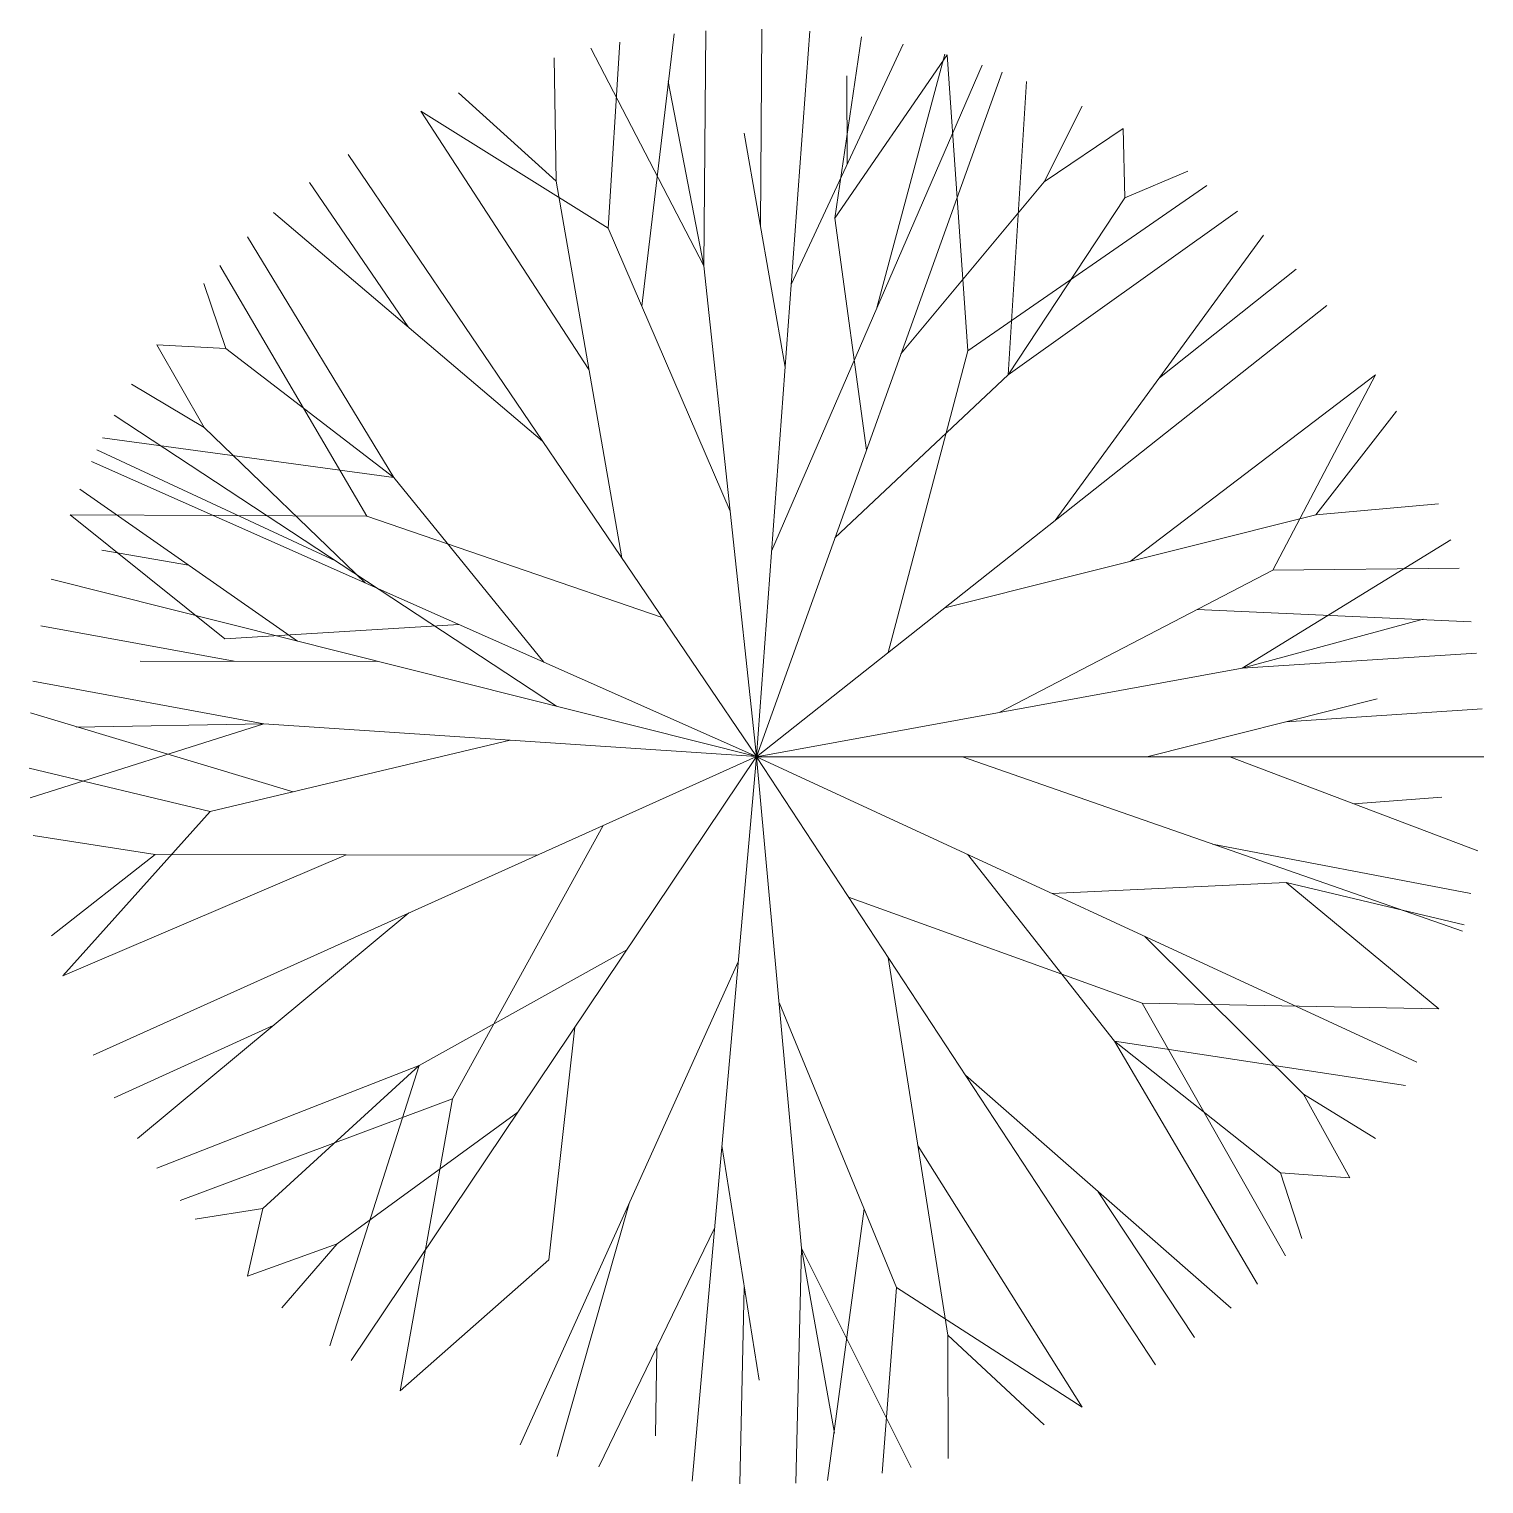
# Model space of a CAD drawing. Header units: millimetres. Extents: x -37049 to 129367, y 25385 to 90033.
# Drawn here: x 15873 to 16921, y 53922 to 54970 of the extents above; entities that cross this region are included whole.
import ezdxf

# ---------------------------------------------------------------- set-up
doc = ezdxf.new("R2010")
doc.units = ezdxf.units.MM
doc.header["$MEASUREMENT"] = 0
doc.layers.add('NCAY', color=3, linetype='Continuous', lineweight=13)

# ---------------------------------------------------------------- blocks, each defined once
blk = doc.blocks.new('A$C00113133')
at = {"layer": 'NCAY', "color": 60}
for p, q in [((417, 904.6), (425.4, 1038.5)), ((441.3, 848.3), (464.6, 1044.5)), ((485.9, 877.4), (487.4, 1046.6)), ((523.9, 523.9), (562.2, 1046.4)), ((526.7, 906.3), (527.7, 1047.8)), ((580.4, 911.8), (599.4, 1042.2)), ((379.6, 938.4), (378.1, 1027.2)), ((485.9, 877.4), (404.5, 1034.1)), ((548.8, 863.9), (629.4, 1037.1)), ((580.4, 911.8), (661.2, 1029.4)), ((610.5, 847), (659.6, 1029.9)), ((676, 816.2), (661.2, 1029.4)), ((523.8, 523.8), (700.8, 1016.9)), ((534.7, 671.9), (686.4, 1022)), ((485.9, 877.4), (460.2, 1010.2)), ((589.1, 950.5), (589, 1014.1)), ((705, 798.9), (718.3, 1010.2)), ((379.6, 938.4), (309.2, 1001.9)), ((403.2, 802.7), (282.2, 988.8)), ((417, 904.6), (282.2, 988.8)), ((731.1, 937.8), (758.3, 992.3)), ((731.1, 937.8), (788, 976.2)), ((789.1, 926.3), (788, 976.2)), ((544.4, 804.3), (515, 972.9)), ((523.9, 523.9), (229.7, 957.5)), ((789.1, 926.3), (834.6, 945.6)), ((272.9, 833.4), (202, 937.3)), ((426.8, 667), (379.6, 938.4)), ((627.9, 814), (731.1, 937.8)), ((676, 816.2), (848.3, 935.2)), ((705, 798.9), (789.1, 926.3)), ((369.8, 751), (176, 915.7)), ((603.1, 744.6), (580.4, 911.8)), ((705, 798.9), (870.3, 916.7)), ((504.9, 700.7), (417, 904.6)), ((262.7, 724.8), (157.3, 898.2)), ((739, 694), (889.1, 899.4)), ((243.3, 697.1), (137.3, 877.6)), ((523.9, 523.9), (485.9, 877.4)), ((814.1, 796.7), (912.6, 875)), ((141.8, 817.9), (125.9, 864.7)), ((523.8, 523.8), (934.7, 848.8)), ((126.1, 760.9), (92, 820.5)), ((141.8, 817.9), (92, 820.5)), ((262.7, 724.8), (141.8, 817.9)), ((618.7, 598.9), (676, 816.2)), ((580.4, 681.4), (705, 798.9)), ((793, 664.5), (969.7, 798.8)), ((895.7, 658.2), (969.7, 798.8)), ((126.1, 760.9), (73.8, 792.1)), ((379.9, 560.1), (61.3, 769.9)), ((926.7, 698), (984.8, 772.8)), ((242.1, 649), (126.1, 760.9)), ((220.6, 665), (48.8, 744.9)), ((262.7, 724.8), (52.9, 753.5)), ((523.9, 523.9), (45, 736.5)), ((370.8, 591.9), (262.7, 724.8)), ((193.2, 607.1), (36.6, 716.4)), ((926.7, 698), (1015, 706)), ((243.3, 697.1), (29.7, 697.9)), ((141, 608.7), (29.7, 697.9)), ((455.9, 624.1), (243.3, 697.1)), ((659.4, 631.1), (926.7, 698)), ((114.9, 661.7), (52.3, 672.6)), ((873.6, 587.5), (1023.9, 680.1)), ((523.9, 523.9), (15.8, 651.7)), ((698.7, 555.6), (895.7, 658.2)), ((895.7, 658.2), (1029.8, 659.6)), ((841.2, 629.9), (1038.6, 620.9)), ((309.4, 619.1), (141, 608.7)), ((873.6, 587.5), (1004.1, 622.9)), ((147.7, 592.6), (8.5, 618)), ((873.6, 587.5), (1042.4, 598.3)), ((251.2, 592.5), (80.1, 592.6)), ((523.8, 523.8), (873.6, 587.5)), ((169.1, 547.5), (2.7, 578.1)), ((805, 523.8), (970.9, 565.4)), ((905.3, 548.9), (1046.6, 558.3)), ((169.1, 547.5), (0.8, 494.3)), ((190.1, 498.5), (0.9, 555.3)), ((169.1, 547.5), (33.9, 545)), ((523.9, 523.9), (169.1, 547.5)), ((346.5, 535.7), (130.4, 484.3)), ((523.9, 523.9), (46.1, 308.9)), ((523.9, 523.9), (231.9, 88.9)), ((130.4, 484.3), (0, 515.6)), ((523.8, 523.8), (477.5, 1.9)), ((523.8, 523.8), (811.3, 85.8)), ((523.8, 523.8), (1047.7, 523.8)), ((523.8, 523.8), (999.4, 303.9)), ((523.8, 523.8), (556.3, 169.8)), ((672.2, 523.8), (1032.4, 398.1)), ((864.7, 523.8), (1043.3, 456)), ((954, 489.9), (1017.4, 494.7)), ((130.4, 484.3), (24.3, 366)), ((413.5, 474.3), (304.9, 277.4)), ((90.7, 453.3), (3, 467.1)), ((90.7, 453.3), (16.1, 394.9)), ((228.4, 453.1), (24.3, 366)), ((366.2, 453), (90.7, 453.3)), ((675.8, 453.5), (781.8, 319)), ((852.3, 460.9), (1038.4, 425.3)), ((736.8, 425.3), (905.3, 433.1)), ((905.3, 433.1), (1033.5, 402.7)), ((905.3, 433.1), (1015.3, 342.2)), ((590.2, 422.6), (801.7, 346.3)), ((273.6, 411.3), (78, 248.8)), ((803.6, 394.4), (917.9, 280.7)), ((430.5, 384.8), (281, 301.3)), ((618.7, 379.2), (661.7, 107.1)), ((510.7, 376), (353.7, 28.3)), ((540.1, 346.8), (624.8, 141.5)), ((801.7, 346.3), (1015.3, 342.2)), ((801.7, 346.3), (904.9, 164.2)), ((175.8, 330.1), (61.2, 278.2)), ((393.1, 329.1), (374.4, 161.4)), ((781.8, 319), (901.3, 224)), ((781.8, 319), (884.6, 143.9)), ((781.8, 319), (991.2, 287)), ((281, 301.3), (91.9, 227.4)), ((281, 301.3), (168.4, 198.3)), ((281, 301.3), (216.5, 99.6)), ((674.4, 294.4), (865.6, 126.7)), ((304.9, 277.4), (108.9, 204.1)), ((304.9, 277.4), (267.3, 67.1)), ((917.9, 280.7), (969.7, 248.8)), ((917.9, 280.7), (951.1, 220.6)), ((352.1, 267.9), (221.8, 172.9)), ((499, 243.7), (525.7, 74.7)), ((640.2, 243.2), (758.3, 55.3)), ((901.3, 224), (916.5, 176.9)), ((901.3, 224), (951.1, 220.6)), ((770, 210.5), (839.3, 105.5)), ((432.2, 202.1), (380.3, 19.9)), ((168.4, 198.3), (119.6, 190.7)), ((168.4, 198.3), (157.2, 149.6)), ((601.4, 198.2), (575, 2.4)), ((493.7, 184.2), (410.4, 12.3)), ((221.8, 172.9), (157.2, 149.6)), ((221.8, 172.9), (182.1, 126.8)), ((556.3, 169.8), (552.2, 0.6)), ((556.3, 169.8), (580, 36.6)), ((556.3, 169.8), (635.3, 11.9)), ((374.4, 161.4), (267.3, 67.1)), ((515.1, 141.5), (511.9, 0)), ((624.8, 141.5), (614.4, 7.8)), ((624.8, 141.5), (758.3, 55.3)), ((661.7, 107.1), (731.1, 42.6)), ((661.7, 107.1), (661.8, 18.4)), ((452, 98.3), (451.2, 34.7))]:
    blk.add_line(p, q, dxfattribs=at)

msp = doc.modelspace()

# ---------------------------------------------------------------- block references
at = {"layer": 'NCAY', "ltscale": 30}
msp.add_blockref('A$C00113133', (15872.8, 53921.8), dxfattribs=at)

doc.saveas('drawing.dxf')
